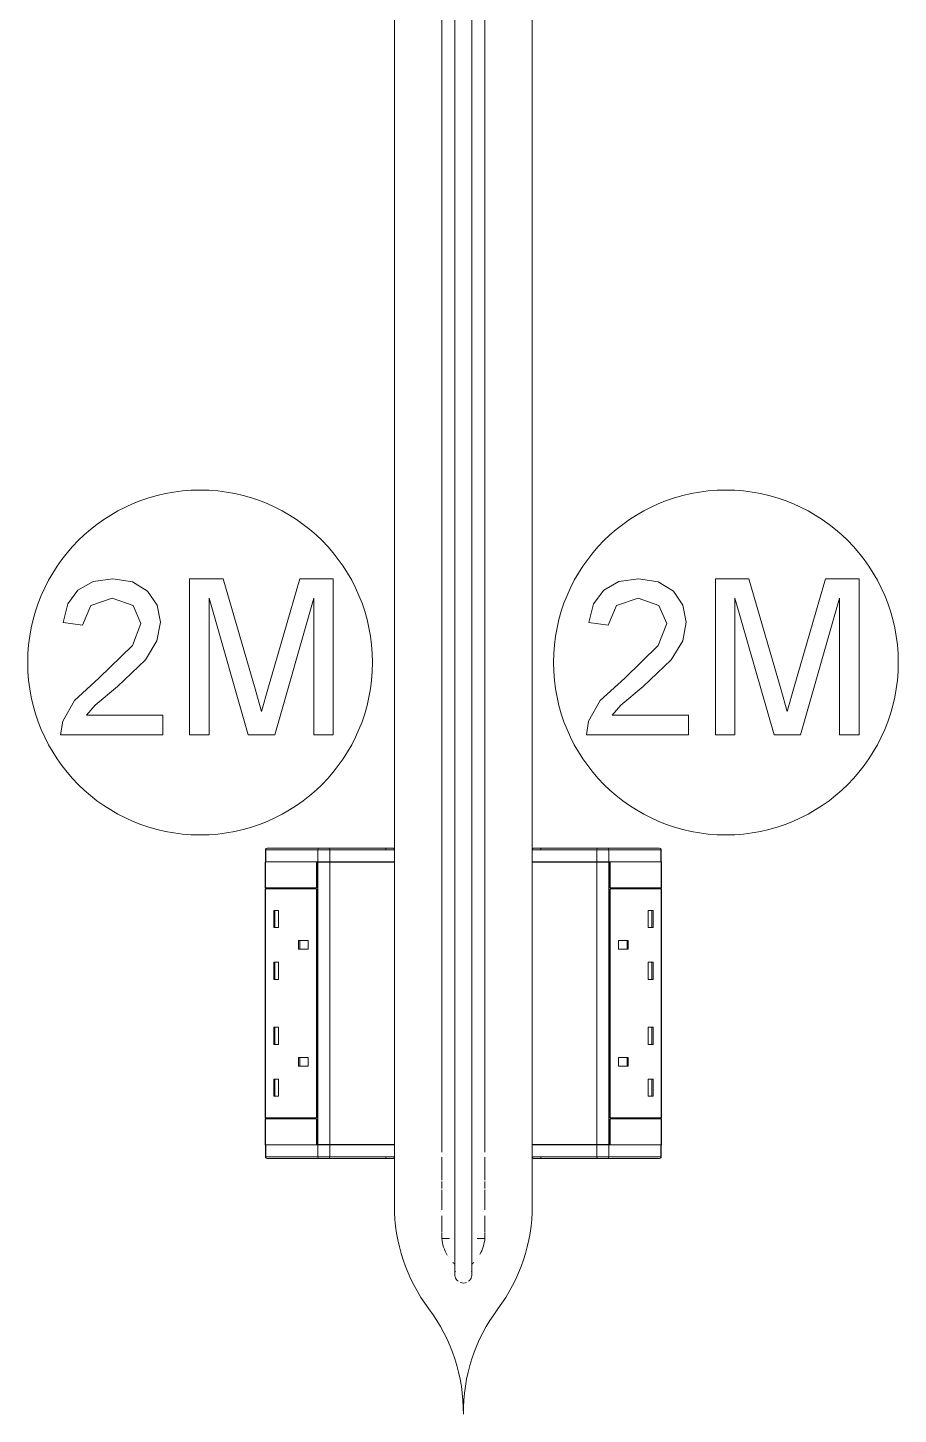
# Model space of a CAD drawing. Header units: millimetres. Extents: x 90978 to 295199, y -4084 to 97293.
# Drawn here: x 198944 to 199449, y 32287 to 33091 of the extents above; entities that cross this region are included whole.
import ezdxf

# ---------------------------------------------------------------- set-up
doc = ezdxf.new("R2010")
doc.units = ezdxf.units.MM
doc.header["$MEASUREMENT"] = 0
doc.layers.add('I-FURN', color=8, linetype='CONTINUOUS', lineweight=9)

msp = doc.modelspace()

# ---------------------------------------------------------------- linework, layer by layer
at = {"layer": 'I-FURN'}
for p, q in [((199156.96, 32614.03), (199156.96, 33517.73)), ((199156.96, 33517.73), (199156.96, 32614.03)), ((199236.96, 33517.73), (199236.96, 32614.03)), ((199236.96, 32614.03), (199236.96, 33517.73)), ((199184.44, 32438.64), (199184.44, 33476.82)), ((199191.96, 33476.82), (199191.96, 32438.64)), ((199201.96, 32438.64), (199201.96, 33476.82)), ((199209.49, 33476.82), (199209.49, 32438.64)), ((198993.56, 32771.18), (198982.2, 32769.56)), ((199005.01, 32769.37), (198993.56, 32771.18)), ((199057.64, 32771.18), (199038.19, 32771.18)), ((199038.19, 32771.18), (199038.19, 32680.77)), ((199076.14, 32707.46), (199057.64, 32771.18)), ((199102.09, 32771.18), (199083.91, 32708.56)), ((199121.54, 32771.18), (199102.09, 32771.18)), ((199121.54, 32680.77), (199121.54, 32771.18)), ((199298.56, 32771.18), (199287.2, 32769.56)), ((199310.01, 32769.37), (199298.56, 32771.18)), ((199362.64, 32771.18), (199343.19, 32771.18)), ((199343.19, 32771.18), (199343.19, 32680.77)), ((199381.14, 32707.46), (199362.64, 32771.18)), ((199407.09, 32771.18), (199388.91, 32708.56)), ((199426.54, 32771.18), (199407.09, 32771.18)), ((199426.54, 32680.77), (199426.54, 32771.18)), ((198973.4, 32764.67), (198967.47, 32756.69)), ((198982.2, 32769.56), (198973.4, 32764.67)), ((199013.79, 32763.94), (199005.01, 32769.37)), ((199019.38, 32755.83), (199013.79, 32763.94)), ((199278.4, 32764.67), (199272.47, 32756.69)), ((199287.2, 32769.56), (199278.4, 32764.67)), ((199318.79, 32763.94), (199310.01, 32769.37)), ((199324.38, 32755.83), (199318.79, 32763.94)), ((198967.47, 32756.69), (198964.73, 32745.76)), ((198976.04, 32744.34), (198980.79, 32755.75)), ((198980.79, 32755.75), (198993.32, 32759.88)), ((198993.32, 32759.88), (199005.34, 32755.66)), ((199005.34, 32755.66), (199009.94, 32745.29)), ((199021.24, 32745.98), (199019.38, 32755.83)), ((199049.49, 32680.77), (199049.49, 32759.88)), ((199049.49, 32759.88), (199072.21, 32680.77)), ((199087.53, 32680.77), (199110.24, 32759.88)), ((199110.24, 32759.88), (199110.24, 32680.77)), ((199272.47, 32756.69), (199269.73, 32745.76)), ((199281.04, 32744.34), (199285.79, 32755.75)), ((199285.79, 32755.75), (199298.32, 32759.88)), ((199298.32, 32759.88), (199310.34, 32755.66)), ((199310.34, 32755.66), (199314.94, 32745.29)), ((199326.24, 32745.98), (199324.38, 32755.83)), ((199354.49, 32680.77), (199354.49, 32759.88)), ((199354.49, 32759.88), (199377.21, 32680.77)), ((199392.53, 32680.77), (199415.24, 32759.88)), ((199415.24, 32759.88), (199415.24, 32680.77)), ((198964.73, 32745.76), (198976.04, 32744.34)), ((199009.94, 32745.29), (199005.06, 32732.49)), ((199019.23, 32735.26), (199021.24, 32745.98)), ((199269.73, 32745.76), (199281.04, 32744.34)), ((199314.94, 32745.29), (199310.06, 32732.49)), ((199324.23, 32735.26), (199326.24, 32745.98)), ((199005.06, 32732.49), (198985.55, 32713.66)), ((199012.55, 32724.18), (199019.23, 32735.26)), ((199310.06, 32732.49), (199290.55, 32713.66)), ((199317.55, 32724.18), (199324.23, 32735.26)), ((198996.36, 32708.7), (199012.55, 32724.18)), ((199301.36, 32708.7), (199317.55, 32724.18)), ((198985.43, 32713.56), (198971.4, 32700.56)), ((198983.36, 32697.82), (198996.36, 32708.7)), ((199079.87, 32694.15), (199076.14, 32707.46)), ((199083.91, 32708.56), (199079.87, 32694.15)), ((199290.55, 32713.66), (199276.4, 32700.56)), ((199288.36, 32697.82), (199301.36, 32708.7)), ((199384.87, 32694.15), (199381.14, 32707.46)), ((199388.91, 32708.56), (199384.87, 32694.15)), ((198971.4, 32700.56), (198964.54, 32688.56)), ((199276.4, 32700.56), (199269.54, 32688.56)), ((198978.26, 32692.07), (198983.36, 32697.82)), ((199022.65, 32692.07), (198978.26, 32692.07)), ((199022.65, 32680.77), (199022.65, 32692.07)), ((199283.26, 32692.07), (199288.36, 32697.82)), ((199327.65, 32692.07), (199283.26, 32692.07)), ((199327.65, 32680.77), (199327.65, 32692.07)), ((198964.54, 32688.56), (198963.32, 32680.77)), ((199269.54, 32688.56), (199268.32, 32680.77)), ((198963.32, 32680.77), (199022.65, 32680.77)), ((199038.19, 32680.77), (199049.49, 32680.77)), ((199072.21, 32680.77), (199087.53, 32680.77)), ((199110.24, 32680.77), (199121.54, 32680.77)), ((199268.32, 32680.77), (199327.65, 32680.77)), ((199343.19, 32680.77), (199354.49, 32680.77)), ((199377.21, 32680.77), (199392.53, 32680.77)), ((199415.24, 32680.77), (199426.54, 32680.77)), ((199082.13, 32614.03), (199082.13, 32607.03)), ((199082.13, 32614.03), (199082.31, 32614.03)), ((199082.13, 32614.03), (199082.13, 32607.03)), ((199082.13, 32607.03), (199082.13, 32614.03)), ((199082.31, 32614.03), (199112.59, 32614.03)), ((199082.31, 32614.03), (199082.31, 32607.03)), ((199082.46, 32614.78), (199082.49, 32614.8)), ((199113.41, 32615.03), (199083.13, 32615.03)), ((199113.41, 32615.03), (199083.13, 32615.03)), ((199112.59, 32614.03), (199119.51, 32614.03)), ((199112.59, 32614.03), (199112.59, 32607.03)), ((199113.41, 32615.03), (199151.97, 32615.03)), ((199118.94, 32615.03), (199113.41, 32615.03)), ((199155.97, 32615.03), (199118.94, 32615.03)), ((199119.51, 32614.03), (199156.96, 32614.03)), ((199119.51, 32614.03), (199119.51, 32607.03)), ((199151.97, 32615.03), (199151.97, 32614.03)), ((199151.97, 32615.03), (199155.97, 32615.03)), ((199156.96, 32614.03), (199156.96, 32607.03)), ((199156.97, 32607.03), (199156.97, 32614.03)), ((199236.96, 32614.03), (199236.96, 32607.03)), ((199236.96, 32614.03), (199274.42, 32614.03)), ((199236.96, 32614.03), (199236.96, 32607.03)), ((199237.96, 32615.03), (199237.96, 32615.03)), ((199274.99, 32615.03), (199237.96, 32615.03)), ((199237.96, 32615.03), (199241.96, 32615.03)), ((199241.96, 32614.03), (199241.96, 32615.03)), ((199241.96, 32615.03), (199280.52, 32615.03)), ((199274.42, 32614.03), (199281.34, 32614.03)), ((199274.42, 32614.03), (199274.42, 32607.03)), ((199280.52, 32615.03), (199274.99, 32615.03)), ((199310.8, 32615.03), (199280.52, 32615.03)), ((199310.8, 32615.03), (199280.52, 32615.03)), ((199281.34, 32614.03), (199311.62, 32614.03)), ((199281.34, 32614.03), (199281.34, 32607.03)), ((199311.43, 32614.81), (199311.46, 32614.78)), ((199311.62, 32614.03), (199311.8, 32614.03)), ((199311.62, 32614.03), (199311.62, 32607.03)), ((199311.8, 32607.03), (199311.8, 32614.03)), ((199311.8, 32607.03), (199311.8, 32614.03)), ((199311.8, 32607.03), (199311.8, 32614.03)), ((199081.93, 32591.97), (199081.93, 32606.97)), ((199081.93, 32606.97), (199111.75, 32606.97)), ((199082.13, 32607.03), (199082.31, 32607.03)), ((199082.13, 32606.93), (199082.13, 32443.03)), ((199082.31, 32607.03), (199112.59, 32607.03)), ((199111.75, 32606.97), (199111.75, 32591.97)), ((199111.95, 32591.97), (199111.95, 32606.93)), ((199111.95, 32606.93), (199112.59, 32606.93)), ((199112.59, 32607.03), (199119.51, 32607.03)), ((199119.51, 32606.93), (199112.59, 32606.93)), ((199112.59, 32606.93), (199112.59, 32443.03)), ((199119.51, 32607.03), (199156.96, 32607.03)), ((199156.96, 32606.93), (199119.51, 32606.93)), ((199119.51, 32606.93), (199119.51, 32443.03)), ((199156.96, 32606.93), (199156.96, 32443.03)), ((199156.97, 32443.03), (199156.97, 32606.93)), ((199236.96, 32607.03), (199274.42, 32607.03)), ((199236.96, 32606.91), (199236.96, 32443.01)), ((199236.96, 32443.01), (199236.96, 32606.91)), ((199274.42, 32606.91), (199236.96, 32606.91)), ((199274.42, 32607.03), (199281.34, 32607.03)), ((199274.42, 32443.01), (199274.42, 32606.91)), ((199281.34, 32606.91), (199274.42, 32606.91)), ((199282.18, 32606.97), (199279.72, 32606.97)), ((199281.34, 32607.03), (199311.62, 32607.03)), ((199281.34, 32443.01), (199281.34, 32606.91)), ((199281.34, 32606.91), (199281.98, 32606.91)), ((199281.98, 32606.91), (199281.98, 32591.97)), ((199282.18, 32591.97), (199282.18, 32606.97)), ((199282.18, 32606.97), (199312, 32606.97)), ((199311.62, 32607.03), (199311.8, 32607.03)), ((199311.8, 32443.01), (199311.8, 32606.91)), ((199312, 32606.97), (199312, 32591.97)), ((199111.75, 32591.97), (199081.93, 32591.97)), ((199081.93, 32591.47), (199111.75, 32591.47)), ((199081.93, 32458.47), (199081.93, 32591.47)), ((199082.31, 32591.47), (199082.31, 32591.97)), ((199111.75, 32591.47), (199111.75, 32458.47)), ((199111.95, 32458.47), (199111.95, 32591.47)), ((199281.98, 32591.47), (199281.98, 32458.47)), ((199312, 32591.97), (199282.18, 32591.97)), ((199282.18, 32458.47), (199282.18, 32591.47)), ((199312, 32591.47), (199282.18, 32591.47)), ((199311.62, 32591.97), (199311.62, 32591.47)), ((199312, 32591.47), (199312, 32458.47)), ((199086.95, 32578.86), (199086.95, 32568.86)), ((199086.95, 32578.86), (199089.82, 32578.86)), ((199087.69, 32578.86), (199087.69, 32568.86)), ((199089.82, 32578.86), (199089.82, 32568.86)), ((199306.98, 32578.86), (199304.11, 32578.86)), ((199304.11, 32568.86), (199304.11, 32578.86)), ((199306.24, 32568.86), (199306.24, 32578.86)), ((199306.98, 32568.86), (199306.98, 32578.86)), ((199086.95, 32568.86), (199089.82, 32568.86)), ((199306.98, 32568.86), (199304.11, 32568.86)), ((199101.29, 32561.36), (199101.29, 32556.36)), ((199107.03, 32561.36), (199101.29, 32561.36)), ((199101.29, 32556.36), (199107.03, 32556.36)), ((199102.03, 32561.36), (199102.03, 32556.36)), ((199107.03, 32556.36), (199107.03, 32561.36)), ((199292.64, 32561.36), (199286.9, 32561.36)), ((199286.9, 32556.36), (199286.9, 32561.36)), ((199292.64, 32556.36), (199286.9, 32556.36)), ((199291.9, 32556.36), (199291.9, 32561.36)), ((199292.64, 32556.36), (199292.64, 32561.36)), ((199086.95, 32548.86), (199086.95, 32538.86)), ((199086.95, 32548.86), (199089.82, 32548.86)), ((199087.69, 32548.86), (199087.69, 32538.86)), ((199089.82, 32548.86), (199089.82, 32538.86)), ((199306.98, 32548.86), (199304.11, 32548.86)), ((199304.11, 32538.86), (199304.11, 32548.86)), ((199306.24, 32538.86), (199306.24, 32548.86)), ((199306.98, 32538.86), (199306.98, 32548.86)), ((199086.95, 32538.86), (199089.82, 32538.86)), ((199306.98, 32538.86), (199304.11, 32538.86)), ((199086.95, 32511.08), (199086.95, 32501.08)), ((199086.95, 32511.08), (199089.82, 32511.08)), ((199087.69, 32511.08), (199087.69, 32501.08)), ((199089.82, 32511.08), (199089.82, 32501.08)), ((199306.98, 32511.08), (199304.11, 32511.08)), ((199304.11, 32501.08), (199304.11, 32511.08)), ((199306.24, 32501.08), (199306.24, 32511.08)), ((199306.98, 32501.08), (199306.98, 32511.08)), ((199086.95, 32501.08), (199089.82, 32501.08)), ((199306.98, 32501.08), (199304.11, 32501.08)), ((199101.29, 32493.58), (199101.29, 32488.58)), ((199101.29, 32493.58), (199107.03, 32493.58)), ((199102.03, 32493.58), (199102.03, 32488.58)), ((199107.03, 32493.58), (199107.03, 32488.58)), ((199286.9, 32493.58), (199286.9, 32488.58)), ((199292.64, 32493.58), (199286.9, 32493.58)), ((199291.9, 32488.58), (199291.9, 32493.58)), ((199292.64, 32488.58), (199292.64, 32493.58)), ((199101.29, 32488.58), (199107.03, 32488.58)), ((199286.9, 32488.58), (199292.64, 32488.58)), ((199086.95, 32481.08), (199086.95, 32471.08)), ((199086.95, 32481.08), (199089.82, 32481.08)), ((199087.69, 32481.08), (199087.69, 32471.08)), ((199089.82, 32481.08), (199089.82, 32471.08)), ((199306.98, 32481.08), (199304.11, 32481.08)), ((199304.11, 32471.08), (199304.11, 32481.08)), ((199306.24, 32471.08), (199306.24, 32481.08)), ((199306.98, 32471.08), (199306.98, 32481.08)), ((199086.95, 32471.08), (199089.82, 32471.08)), ((199306.98, 32471.08), (199304.11, 32471.08)), ((199081.93, 32458.47), (199111.75, 32458.47)), ((199081.93, 32457.97), (199111.75, 32457.97)), ((199081.93, 32442.97), (199081.93, 32457.97)), ((199082.31, 32457.97), (199082.31, 32458.47)), ((199111.75, 32457.97), (199111.75, 32442.97)), ((199111.95, 32443.03), (199111.95, 32457.97)), ((199281.98, 32457.97), (199281.98, 32443.01)), ((199312, 32458.47), (199282.18, 32458.47)), ((199282.18, 32442.97), (199282.18, 32457.97)), ((199282.18, 32457.97), (199312, 32457.97)), ((199311.62, 32458.47), (199311.62, 32457.97)), ((199312, 32457.97), (199312, 32442.97)), ((199111.75, 32442.97), (199081.93, 32442.97)), ((199082.13, 32442.91), (199082.13, 32435.91)), ((199082.31, 32442.91), (199082.13, 32442.91)), ((199082.13, 32442.91), (199082.13, 32435.91)), ((199082.13, 32442.91), (199082.13, 32435.91)), ((199082.31, 32435.91), (199082.31, 32442.91)), ((199112.59, 32442.91), (199082.31, 32442.91)), ((199111.75, 32442.97), (199114.21, 32442.97)), ((199112.59, 32443.03), (199111.95, 32443.03)), ((199112.59, 32443.03), (199119.51, 32443.03)), ((199112.59, 32435.91), (199112.59, 32442.91)), ((199119.51, 32442.91), (199112.59, 32442.91)), ((199119.51, 32443.03), (199156.96, 32443.03)), ((199119.51, 32435.91), (199119.51, 32442.91)), ((199156.96, 32442.91), (199119.51, 32442.91)), ((199156.96, 32435.91), (199156.96, 32442.91)), ((199156.97, 32435.91), (199156.97, 32442.91)), ((199236.96, 32443.01), (199274.42, 32443.01)), ((199236.96, 32442.91), (199236.96, 32435.91)), ((199236.96, 32435.91), (199236.96, 32442.91)), ((199274.42, 32442.91), (199236.96, 32442.91)), ((199274.42, 32443.01), (199281.34, 32443.01)), ((199274.42, 32435.91), (199274.42, 32442.91)), ((199281.34, 32442.91), (199274.42, 32442.91)), ((199281.98, 32443.01), (199281.34, 32443.01)), ((199281.34, 32435.91), (199281.34, 32442.91)), ((199311.62, 32442.91), (199281.34, 32442.91)), ((199312, 32442.97), (199282.18, 32442.97)), ((199311.62, 32435.91), (199311.62, 32442.91)), ((199311.8, 32442.91), (199311.62, 32442.91)), ((199311.8, 32435.91), (199311.8, 32442.91)), ((199311.8, 32435.91), (199311.8, 32442.91)), ((199311.8, 32442.91), (199311.8, 32435.91)), ((199082.31, 32435.91), (199082.13, 32435.91)), ((199112.59, 32435.91), (199082.31, 32435.91)), ((199082.5, 32435.13), (199082.47, 32435.16)), ((199083.13, 32434.91), (199113.41, 32434.91)), ((199083.13, 32434.91), (199113.41, 32434.91)), ((199119.51, 32435.91), (199112.59, 32435.91)), ((199151.97, 32434.91), (199113.41, 32434.91)), ((199113.41, 32434.91), (199118.94, 32434.91)), ((199118.94, 32434.91), (199155.97, 32434.91)), ((199156.96, 32435.91), (199119.51, 32435.91)), ((199151.97, 32435.91), (199151.97, 32434.91)), ((199155.97, 32434.91), (199151.97, 32434.91)), ((199155.97, 32434.91), (199155.97, 32434.91)), ((199156.96, 32407.73), (199156.96, 32435.91)), ((199156.96, 32435.91), (199156.96, 32407.73)), ((199184.46, 32422.45), (199184.46, 32435.69)), ((199191.96, 32438.64), (199191.96, 32435.81)), ((199191.96, 32435.81), (199191.96, 32432.98)), ((199201.96, 32437.88), (199201.96, 32438.64)), ((199201.96, 32435.04), (199201.96, 32437.88)), ((199201.96, 32432.21), (199201.96, 32435.04)), ((199209.46, 32435.69), (199209.46, 32422.45)), ((199236.96, 32435.91), (199236.96, 32407.73)), ((199236.96, 32407.73), (199236.96, 32435.91)), ((199274.42, 32435.91), (199236.96, 32435.91)), ((199241.96, 32434.91), (199237.96, 32434.91)), ((199237.96, 32434.91), (199274.99, 32434.91)), ((199241.96, 32434.91), (199241.96, 32435.91)), ((199280.52, 32434.91), (199241.96, 32434.91)), ((199281.34, 32435.91), (199274.42, 32435.91)), ((199274.99, 32434.91), (199280.52, 32434.91)), ((199280.52, 32434.91), (199310.8, 32434.91)), ((199280.52, 32434.91), (199310.8, 32434.91)), ((199311.62, 32435.91), (199281.34, 32435.91)), ((199311.47, 32435.16), (199311.44, 32435.14)), ((199311.8, 32435.91), (199311.62, 32435.91)), ((199191.96, 32432.98), (199191.96, 32430.15)), ((199191.96, 32430.15), (199191.96, 32427.35)), ((199191.96, 32427.35), (199191.96, 32424.56)), ((199201.96, 32429.4), (199201.96, 32432.21)), ((199201.96, 32426.59), (199201.96, 32429.4)), ((199201.96, 32423.81), (199201.96, 32426.59)), ((199184.44, 32417.49), (199184.44, 32421.57)), ((199191.96, 32424.56), (199191.96, 32421.79)), ((199191.96, 32421.79), (199191.96, 32419.05)), ((199191.96, 32419.05), (199191.96, 32416.34)), ((199201.96, 32421.05), (199201.96, 32423.81)), ((199201.96, 32418.31), (199201.96, 32421.05)), ((199201.96, 32415.61), (199201.96, 32418.31)), ((199209.49, 32421.57), (199209.49, 32417.49)), ((199184.46, 32405.22), (199184.46, 32416.73)), ((199191.96, 32416.34), (199191.96, 32413.66)), ((199191.96, 32413.66), (199191.96, 32411.03)), ((199191.96, 32411.03), (199191.96, 32408.44)), ((199201.96, 32412.95), (199201.96, 32415.61)), ((199201.96, 32410.33), (199201.96, 32412.95)), ((199201.96, 32407.75), (199201.96, 32410.33)), ((199209.46, 32416.73), (199209.46, 32405.22)), ((199184.46, 32393.65), (199184.46, 32401.67)), ((199191.96, 32408.44), (199191.96, 32405.9)), ((199191.96, 32405.9), (199191.96, 32403.41)), ((199191.96, 32403.41), (199191.96, 32400.98)), ((199201.96, 32405.22), (199201.96, 32407.75)), ((199201.96, 32402.75), (199201.96, 32405.22)), ((199201.96, 32400.33), (199201.96, 32402.75)), ((199209.46, 32401.67), (199209.46, 32393.65)), ((199184.44, 32392.45), (199184.44, 32393.34)), ((199191.96, 32400.98), (199191.96, 32398.6)), ((199191.96, 32398.6), (199191.96, 32396.3)), ((199191.96, 32396.3), (199191.96, 32394.06)), ((199191.96, 32394.06), (199191.96, 32391.89)), ((199201.96, 32397.98), (199201.96, 32400.33)), ((199201.96, 32395.68), (199201.96, 32397.98)), ((199201.96, 32393.46), (199201.96, 32395.68)), ((199201.96, 32391.31), (199201.96, 32393.46)), ((199209.49, 32393.34), (199209.49, 32392.45)), ((199184.46, 32388.64), (199184.46, 32392.06)), ((199184.46, 32388.64), (199189.01, 32388.64)), ((199191.96, 32391.89), (199191.96, 32389.79)), ((199191.96, 32389.79), (199191.96, 32387.78)), ((199191.96, 32387.78), (199191.96, 32385.84)), ((199191.96, 32385.84), (199191.96, 32383.99)), ((199201.96, 32389.24), (199201.96, 32391.31)), ((199201.96, 32387.25), (199201.96, 32389.24)), ((199201.96, 32385.33), (199201.96, 32387.25)), ((199201.96, 32383.51), (199201.96, 32385.33)), ((199204.92, 32388.64), (199209.46, 32388.64)), ((199209.46, 32392.06), (199209.46, 32388.64)), ((199191.96, 32383.99), (199191.96, 32382.23)), ((199191.96, 32382.23), (199191.96, 32380.55)), ((199191.96, 32380.55), (199191.96, 32378.97)), ((199191.96, 32378.97), (199191.96, 32377.49)), ((199191.96, 32377.49), (199191.96, 32376.1)), ((199201.96, 32381.77), (199201.96, 32383.51)), ((199201.96, 32380.12), (199201.96, 32381.77)), ((199201.96, 32378.56), (199201.96, 32380.12)), ((199201.96, 32377.11), (199201.96, 32378.56)), ((199201.96, 32375.75), (199201.96, 32377.11)), ((199191.96, 32376.1), (199191.96, 32374.82)), ((199191.96, 32374.82), (199191.96, 32373.63)), ((199191.96, 32373.63), (199191.96, 32372.55)), ((199191.96, 32372.55), (199191.96, 32371.58)), ((199191.96, 32371.58), (199191.96, 32370.71)), ((199191.96, 32370.71), (199191.96, 32369.95)), ((199191.96, 32369.95), (199191.96, 32369.3)), ((199191.96, 32369.3), (199191.96, 32368.76)), ((199201.96, 32374.49), (199201.96, 32375.75)), ((199201.96, 32373.33), (199201.96, 32374.49)), ((199201.96, 32372.28), (199201.96, 32373.33)), ((199201.96, 32371.33), (199201.96, 32372.28)), ((199201.96, 32370.49), (199201.96, 32371.33)), ((199201.96, 32369.77), (199201.96, 32370.49)), ((199201.96, 32369.15), (199201.96, 32369.77)), ((199201.96, 32368.64), (199201.96, 32369.15)), ((199191.96, 32368.76), (199191.96, 32368.34)), ((199191.96, 32368.34), (199191.96, 32368.03)), ((199191.96, 32368.03), (199191.96, 32367.82)), ((199191.96, 32367.82), (199191.96, 32367.74)), ((199191.96, 32367.74), (199191.96, 32367.73)), ((199201.96, 32368.24), (199201.96, 32368.64)), ((199201.96, 32367.96), (199201.96, 32368.24)), ((199201.96, 32367.79), (199201.96, 32367.96)), ((199201.96, 32367.73), (199201.96, 32367.79))]:
    msp.add_line(p, q, dxfattribs=at)
at = {"layer": 'I-FURN', "flags": 128}
for points in [[(199082.13, 32614.03), (199082.13, 32614.07), (199082.13, 32614.11), (199082.14, 32614.15), (199082.14, 32614.19), (199082.15, 32614.23), (199082.16, 32614.27), (199082.17, 32614.31), (199082.18, 32614.35), (199082.19, 32614.38), (199082.21, 32614.42), (199082.22, 32614.46), (199082.24, 32614.49), (199082.26, 32614.53)], [(199118.94, 32615.03), (199118.81, 32615.03), (199118.67, 32615.03), (199118.53, 32615.03), (199118.39, 32615.03), (199118.24, 32615.03), (199118.09, 32615.03), (199117.94, 32615.03), (199117.79, 32615.03), (199117.63, 32615.03), (199117.48, 32615.03), (199117.32, 32615.03), (199117.16, 32615.03), (199117, 32615.03), (199116.84, 32615.03), (199116.68, 32615.03), (199116.52, 32615.03), (199116.36, 32615.03), (199116.21, 32615.03), (199116.05, 32615.03), (199115.89, 32615.03), (199115.73, 32615.03), (199115.58, 32615.03), (199115.43, 32615.03), (199115.27, 32615.03), (199115.13, 32615.03), (199114.98, 32615.03), (199114.84, 32615.03), (199114.7, 32615.03), (199114.56, 32615.03), (199114.43, 32615.03), (199114.3, 32615.03), (199114.17, 32615.03), (199114.05, 32615.03), (199113.93, 32615.03), (199113.81, 32615.03), (199113.71, 32615.03), (199113.6, 32615.03), (199113.5, 32615.03), (199113.41, 32615.03)], [(199155.97, 32615.03), (199155.69, 32615.03), (199155.27, 32615.03), (199154.73, 32615.03), (199154.04, 32615.03), (199153.23, 32615.03), (199152.28, 32615.03), (199151.2, 32615.03), (199149.99, 32615.03), (199148.65, 32615.03), (199147.19, 32615.03), (199145.61, 32615.03), (199143.91, 32615.03), (199142.09, 32615.03), (199140.16, 32615.03), (199138.11, 32615.03), (199135.96, 32615.03), (199133.7, 32615.03), (199131.35, 32615.03), (199128.89, 32615.03), (199126.35, 32615.03), (199123.71, 32615.03), (199120.99, 32615.03), (199118.94, 32615.03)], [(199151.97, 32615.03), (199152.13, 32615.03), (199152.29, 32615.03), (199152.45, 32615.03), (199152.61, 32615.03), (199152.77, 32615.03), (199152.93, 32615.03), (199153.08, 32615.03), (199153.23, 32615.03), (199153.38, 32615.03), (199153.53, 32615.03), (199153.68, 32615.03), (199153.82, 32615.03), (199153.96, 32615.03), (199154.1, 32615.03), (199154.23, 32615.03), (199154.36, 32615.03), (199154.49, 32615.03), (199154.61, 32615.03), (199154.73, 32615.03), (199154.84, 32615.03), (199154.95, 32615.03), (199155.06, 32615.03), (199155.16, 32615.03), (199155.25, 32615.03), (199155.34, 32615.03), (199155.42, 32615.03), (199155.5, 32615.03), (199155.57, 32615.03), (199155.64, 32615.03), (199155.7, 32615.03), (199155.76, 32615.03), (199155.81, 32615.03), (199155.85, 32615.03), (199155.89, 32615.03), (199155.92, 32615.03), (199155.94, 32615.03), (199155.96, 32615.03), (199155.97, 32615.03), (199155.97, 32615.03)], [(199155.97, 32615.03), (199156.01, 32615.03), (199156.05, 32615.03), (199156.09, 32615.02), (199156.13, 32615.02), (199156.17, 32615.01), (199156.21, 32615), (199156.25, 32614.99), (199156.29, 32614.98), (199156.33, 32614.97), (199156.36, 32614.95), (199156.4, 32614.94), (199156.44, 32614.92), (199156.47, 32614.9), (199156.51, 32614.88), (199156.54, 32614.86), (199156.57, 32614.83), (199156.6, 32614.81), (199156.63, 32614.78), (199156.66, 32614.76), (199156.69, 32614.73), (199156.72, 32614.7), (199156.75, 32614.67), (199156.77, 32614.64), (199156.79, 32614.6), (199156.82, 32614.57), (199156.84, 32614.54), (199156.86, 32614.5), (199156.87, 32614.47), (199156.89, 32614.43), (199156.91, 32614.39), (199156.92, 32614.36), (199156.93, 32614.32), (199156.94, 32614.28), (199156.95, 32614.24), (199156.96, 32614.2), (199156.97, 32614.16), (199156.97, 32614.12), (199156.97, 32614.08), (199156.97, 32614.04), (199156.97, 32614.03)], [(199155.97, 32615.03), (199155.97, 32615.03), (199155.97, 32615.03)], [(199236.96, 32614.03), (199236.96, 32614.07), (199236.96, 32614.11), (199236.96, 32614.15), (199236.97, 32614.19), (199236.98, 32614.23), (199236.98, 32614.27), (199236.99, 32614.31), (199237.01, 32614.35), (199237.02, 32614.38), (199237.03, 32614.42), (199237.05, 32614.46), (199237.07, 32614.49), (199237.09, 32614.53), (199237.11, 32614.56), (199237.13, 32614.6), (199237.15, 32614.63), (199237.18, 32614.66), (199237.2, 32614.69), (199237.23, 32614.72), (199237.26, 32614.75), (199237.29, 32614.78), (199237.32, 32614.8), (199237.35, 32614.83), (199237.38, 32614.85), (199237.42, 32614.87), (199237.45, 32614.89), (199237.48, 32614.91), (199237.52, 32614.93), (199237.56, 32614.95), (199237.59, 32614.96), (199237.63, 32614.98), (199237.67, 32614.99), (199237.71, 32615), (199237.75, 32615.01), (199237.79, 32615.02), (199237.83, 32615.02), (199237.86, 32615.03), (199237.9, 32615.03), (199237.94, 32615.03), (199237.96, 32615.03)], [(199274.99, 32615.03), (199272.21, 32615.03), (199269.51, 32615.03), (199266.89, 32615.03), (199264.37, 32615.03), (199261.94, 32615.03), (199259.61, 32615.03), (199257.38, 32615.03), (199255.26, 32615.03), (199253.24, 32615.03), (199251.34, 32615.03), (199249.55, 32615.03), (199247.88, 32615.03), (199246.33, 32615.03), (199244.91, 32615.03), (199243.61, 32615.03), (199242.43, 32615.03), (199241.39, 32615.03), (199240.47, 32615.03), (199239.69, 32615.03), (199239.04, 32615.03), (199238.53, 32615.03), (199238.15, 32615.03), (199237.96, 32615.03)], [(199237.96, 32615.03), (199237.96, 32615.03), (199237.97, 32615.03), (199237.98, 32615.03), (199238.01, 32615.03), (199238.04, 32615.03), (199238.07, 32615.03), (199238.11, 32615.03), (199238.16, 32615.03), (199238.21, 32615.03), (199238.27, 32615.03), (199238.34, 32615.03), (199238.41, 32615.03), (199238.48, 32615.03), (199238.57, 32615.03), (199238.65, 32615.03), (199238.75, 32615.03), (199238.85, 32615.03), (199238.95, 32615.03), (199239.06, 32615.03), (199239.17, 32615.03), (199239.29, 32615.03), (199239.41, 32615.03), (199239.53, 32615.03), (199239.66, 32615.03), (199239.79, 32615.03), (199239.93, 32615.03), (199240.07, 32615.03), (199240.21, 32615.03), (199240.36, 32615.03), (199240.51, 32615.03), (199240.66, 32615.03), (199240.81, 32615.03), (199240.96, 32615.03), (199241.12, 32615.03), (199241.28, 32615.03), (199241.43, 32615.03), (199241.59, 32615.03), (199241.75, 32615.03), (199241.91, 32615.03), (199241.96, 32615.03)], [(199280.52, 32615.03), (199280.43, 32615.03), (199280.33, 32615.03), (199280.22, 32615.03), (199280.12, 32615.03), (199280, 32615.03), (199279.88, 32615.03), (199279.76, 32615.03), (199279.63, 32615.03), (199279.5, 32615.03), (199279.37, 32615.03), (199279.23, 32615.03), (199279.09, 32615.03), (199278.95, 32615.03), (199278.8, 32615.03), (199278.65, 32615.03), (199278.5, 32615.03), (199278.35, 32615.03), (199278.2, 32615.03), (199278.04, 32615.03), (199277.88, 32615.03), (199277.72, 32615.03), (199277.57, 32615.03), (199277.41, 32615.03), (199277.25, 32615.03), (199277.09, 32615.03), (199276.93, 32615.03), (199276.77, 32615.03), (199276.61, 32615.03), (199276.45, 32615.03), (199276.29, 32615.03), (199276.14, 32615.03), (199275.99, 32615.03), (199275.84, 32615.03), (199275.69, 32615.03), (199275.54, 32615.03), (199275.4, 32615.03), (199275.26, 32615.03), (199275.12, 32615.03), (199274.99, 32615.03)], [(199311.66, 32614.54), (199311.68, 32614.5), (199311.7, 32614.47), (199311.72, 32614.43), (199311.73, 32614.39), (199311.75, 32614.36), (199311.76, 32614.32), (199311.77, 32614.28), (199311.78, 32614.24), (199311.79, 32614.2), (199311.79, 32614.16), (199311.8, 32614.12), (199311.8, 32614.08), (199311.8, 32614.04), (199311.8, 32614.03)], [(199082.27, 32435.4), (199082.25, 32435.44), (199082.23, 32435.47), (199082.21, 32435.51), (199082.2, 32435.55), (199082.18, 32435.58), (199082.17, 32435.62), (199082.16, 32435.66), (199082.15, 32435.7), (199082.14, 32435.74), (199082.14, 32435.78), (199082.13, 32435.82), (199082.13, 32435.86), (199082.13, 32435.9), (199082.13, 32435.91)], [(199113.41, 32434.91), (199113.5, 32434.91), (199113.6, 32434.91), (199113.71, 32434.91), (199113.81, 32434.91), (199113.93, 32434.91), (199114.05, 32434.91), (199114.17, 32434.91), (199114.3, 32434.91), (199114.43, 32434.91), (199114.56, 32434.91), (199114.7, 32434.91), (199114.84, 32434.91), (199114.98, 32434.91), (199115.13, 32434.91), (199115.28, 32434.91), (199115.43, 32434.91), (199115.58, 32434.91), (199115.73, 32434.91), (199115.89, 32434.91), (199116.05, 32434.91), (199116.21, 32434.91), (199116.36, 32434.91), (199116.52, 32434.91), (199116.68, 32434.91), (199116.84, 32434.91), (199117, 32434.91), (199117.16, 32434.91), (199117.32, 32434.91), (199117.48, 32434.91), (199117.63, 32434.91), (199117.79, 32434.91), (199117.94, 32434.91), (199118.09, 32434.91), (199118.24, 32434.91), (199118.39, 32434.91), (199118.53, 32434.91), (199118.67, 32434.91), (199118.81, 32434.91), (199118.94, 32434.91)], [(199118.94, 32434.91), (199121.72, 32434.91), (199124.42, 32434.91), (199127.04, 32434.91), (199129.56, 32434.91), (199131.99, 32434.91), (199134.32, 32434.91), (199136.55, 32434.91), (199138.67, 32434.91), (199140.69, 32434.91), (199142.59, 32434.91), (199144.38, 32434.91), (199146.05, 32434.91), (199147.6, 32434.91), (199149.02, 32434.91), (199150.32, 32434.91), (199151.5, 32434.91), (199152.54, 32434.91), (199153.46, 32434.91), (199154.24, 32434.91), (199154.89, 32434.91), (199155.4, 32434.91), (199155.78, 32434.91), (199155.97, 32434.91)], [(199155.97, 32434.91), (199155.97, 32434.91), (199155.96, 32434.91), (199155.95, 32434.91), (199155.92, 32434.91), (199155.89, 32434.91), (199155.86, 32434.91), (199155.82, 32434.91), (199155.77, 32434.91), (199155.72, 32434.91), (199155.66, 32434.91), (199155.59, 32434.91), (199155.52, 32434.91), (199155.45, 32434.91), (199155.36, 32434.91), (199155.28, 32434.91), (199155.18, 32434.91), (199155.08, 32434.91), (199154.98, 32434.91), (199154.87, 32434.91), (199154.76, 32434.91), (199154.64, 32434.91), (199154.52, 32434.91), (199154.4, 32434.91), (199154.27, 32434.91), (199154.14, 32434.91), (199154, 32434.91), (199153.86, 32434.91), (199153.72, 32434.91), (199153.57, 32434.91), (199153.42, 32434.91), (199153.27, 32434.91), (199153.12, 32434.91), (199152.97, 32434.91), (199152.81, 32434.91), (199152.65, 32434.91), (199152.5, 32434.91), (199152.34, 32434.91), (199152.18, 32434.91), (199152.02, 32434.91), (199151.97, 32434.91)], [(199156.97, 32435.91), (199156.97, 32435.87), (199156.97, 32435.83), (199156.97, 32435.79), (199156.96, 32435.75), (199156.95, 32435.71), (199156.95, 32435.67), (199156.94, 32435.63), (199156.92, 32435.59), (199156.91, 32435.56), (199156.9, 32435.52), (199156.88, 32435.48), (199156.86, 32435.45), (199156.84, 32435.41), (199156.82, 32435.38), (199156.8, 32435.34), (199156.78, 32435.31), (199156.75, 32435.28), (199156.73, 32435.25), (199156.7, 32435.22), (199156.67, 32435.19), (199156.64, 32435.16), (199156.61, 32435.14), (199156.58, 32435.11), (199156.55, 32435.09), (199156.51, 32435.07), (199156.48, 32435.05), (199156.45, 32435.03), (199156.41, 32435.01), (199156.37, 32434.99), (199156.34, 32434.98), (199156.3, 32434.96), (199156.26, 32434.95), (199156.22, 32434.94), (199156.18, 32434.93), (199156.14, 32434.92), (199156.1, 32434.92), (199156.07, 32434.91), (199156.03, 32434.91), (199155.99, 32434.91), (199155.97, 32434.91)], [(199237.96, 32434.91), (199237.92, 32434.91), (199237.88, 32434.91), (199237.84, 32434.92), (199237.8, 32434.92), (199237.76, 32434.93), (199237.72, 32434.94), (199237.68, 32434.95), (199237.64, 32434.96), (199237.6, 32434.97), (199237.57, 32434.99), (199237.53, 32435), (199237.49, 32435.02), (199237.46, 32435.04), (199237.42, 32435.06), (199237.39, 32435.08), (199237.36, 32435.11), (199237.33, 32435.13), (199237.3, 32435.16), (199237.27, 32435.18), (199237.24, 32435.21), (199237.21, 32435.24), (199237.18, 32435.27), (199237.16, 32435.3), (199237.14, 32435.34), (199237.11, 32435.37), (199237.09, 32435.4), (199237.07, 32435.44), (199237.06, 32435.47), (199237.04, 32435.51), (199237.02, 32435.55), (199237.01, 32435.58), (199237, 32435.62), (199236.99, 32435.66), (199236.98, 32435.7), (199236.97, 32435.74), (199236.96, 32435.78), (199236.96, 32435.82), (199236.96, 32435.86), (199236.96, 32435.9), (199236.96, 32435.91)], [(199241.96, 32434.91), (199241.8, 32434.91), (199241.64, 32434.91), (199241.48, 32434.91), (199241.32, 32434.91), (199241.16, 32434.91), (199241, 32434.91), (199240.85, 32434.91), (199240.7, 32434.91), (199240.55, 32434.91), (199240.4, 32434.91), (199240.25, 32434.91), (199240.11, 32434.91), (199239.97, 32434.91), (199239.83, 32434.91), (199239.7, 32434.91), (199239.57, 32434.91), (199239.44, 32434.91), (199239.32, 32434.91), (199239.2, 32434.91), (199239.09, 32434.91), (199238.98, 32434.91), (199238.87, 32434.91), (199238.77, 32434.91), (199238.68, 32434.91), (199238.59, 32434.91), (199238.51, 32434.91), (199238.43, 32434.91), (199238.36, 32434.91), (199238.29, 32434.91), (199238.23, 32434.91), (199238.17, 32434.91), (199238.12, 32434.91), (199238.08, 32434.91), (199238.04, 32434.91), (199238.01, 32434.91), (199237.99, 32434.91), (199237.97, 32434.91), (199237.96, 32434.91), (199237.96, 32434.91)], [(199237.96, 32434.91), (199237.96, 32434.91), (199237.96, 32434.91)], [(199237.96, 32434.91), (199238.24, 32434.91), (199238.65, 32434.91), (199239.2, 32434.91), (199239.89, 32434.91), (199240.7, 32434.91), (199241.65, 32434.91), (199242.73, 32434.91), (199243.94, 32434.91), (199245.28, 32434.91), (199246.74, 32434.91), (199248.32, 32434.91), (199250.02, 32434.91), (199251.84, 32434.91), (199253.77, 32434.91), (199255.82, 32434.91), (199257.97, 32434.91), (199260.23, 32434.91), (199262.58, 32434.91), (199265.04, 32434.91), (199267.58, 32434.91), (199270.22, 32434.91), (199272.94, 32434.91), (199274.99, 32434.91)], [(199274.99, 32434.91), (199275.12, 32434.91), (199275.26, 32434.91), (199275.4, 32434.91), (199275.54, 32434.91), (199275.69, 32434.91), (199275.84, 32434.91), (199275.99, 32434.91), (199276.14, 32434.91), (199276.3, 32434.91), (199276.45, 32434.91), (199276.61, 32434.91), (199276.77, 32434.91), (199276.93, 32434.91), (199277.09, 32434.91), (199277.25, 32434.91), (199277.41, 32434.91), (199277.57, 32434.91), (199277.72, 32434.91), (199277.88, 32434.91), (199278.04, 32434.91), (199278.2, 32434.91), (199278.35, 32434.91), (199278.5, 32434.91), (199278.66, 32434.91), (199278.8, 32434.91), (199278.95, 32434.91), (199279.09, 32434.91), (199279.23, 32434.91), (199279.37, 32434.91), (199279.5, 32434.91), (199279.63, 32434.91), (199279.76, 32434.91), (199279.88, 32434.91), (199280, 32434.91), (199280.12, 32434.91), (199280.22, 32434.91), (199280.33, 32434.91), (199280.43, 32434.91), (199280.52, 32434.91)], [(199311.8, 32435.91), (199311.8, 32435.87), (199311.8, 32435.83), (199311.79, 32435.79), (199311.79, 32435.75), (199311.78, 32435.71), (199311.77, 32435.67), (199311.76, 32435.63), (199311.75, 32435.59), (199311.74, 32435.56), (199311.72, 32435.52), (199311.71, 32435.48), (199311.69, 32435.45), (199311.67, 32435.41)]]:
    msp.add_lwpolyline(points, dxfattribs=at)
at = {"layer": 'I-FURN'}
for centre, radius, start, end in [((199044.26, 32722.65), 100, 0, 180), ((199349.26, 32722.65), 100, 0, 180), ((199044.26, 32722.65), 100, 180, 0), ((199349.26, 32722.65), 100, 180, 0), ((199256.96, 32407.73), 100, 180, 216.8699), ((199256.96, 32407.73), 100, 180, 216.8699), ((199136.96, 32407.73), 100, 323.1301, 0), ((199136.96, 32407.73), 100, 323.1301, 0), ((199207.93, 32390.97), 23.6, 185.66638, 210.85638), ((199186, 32390.97), 23.6, 330.37644, 354.33362), ((199196.96, 32380.59), 8.51, 223.45137, 234.45946), ((199196.96, 32367.73), 5, 158.17478, 232.72493), ((199196.96, 32367.73), 5, 307.27507, 21.82522), ((199196.96, 32380.59), 8.51, 305.54054, 316.54863), ((199196.96, 32367.73), 5, 247.63496, 292.36504), ((199096.94, 32287.72), 100.03, 359.37439, 36.8699), ((199096.94, 32287.72), 100.03, 359.37439, 36.8699), ((199296.99, 32287.72), 100.03, 143.1301, 180.62561), ((199296.99, 32287.72), 100.03, 143.1301, 180.62561)]:
    msp.add_arc(centre, radius, start, end, dxfattribs=at)
for centre, major_axis, ratio, start_param, end_param in [((199083.13, 32614.03), (0, 1), 0.819152, 0, 1.570796), ((199113.41, 32614.03), (0, -1), 0.819152, 3.141593, 4.712389), ((199118.94, 32614.03), (0, -1), 0.56467, 1.570796, 3.141593), ((199155.97, 32614.03), (0, -1), 0.998113, 1.570796, 3.141593), ((199237.96, 32614.03), (0, 1), 0.998113, 0, 1.570796), ((199274.99, 32614.03), (0, 1), 0.56467, 0, 1.570796), ((199280.52, 32614.03), (0, 1), 0.819152, 4.712389, 6.283185), ((199310.8, 32614.03), (0, 1), 0.819152, 4.712389, 6.283185), ((199083.13, 32435.91), (0, -1), 0.819152, 4.712389, 6.283185), ((199113.41, 32435.91), (0, -1), 0.819152, 4.712389, 6.283185), ((199118.94, 32435.91), (0, -1), 0.56467, 0, 1.570796), ((199155.97, 32435.91), (0, -1), 0.998113, 0, 1.570796), ((199237.96, 32435.91), (0, 1), 0.998113, 1.570796, 3.141593), ((199274.99, 32435.91), (0, 1), 0.56467, 1.570796, 3.141593), ((199280.52, 32435.91), (0, 1), 0.819152, 3.141593, 4.712389), ((199310.8, 32435.91), (0, -1), 0.819152, 0, 1.570796)]:
    msp.add_ellipse(centre, major_axis=major_axis, ratio=ratio, start_param=start_param, end_param=end_param, dxfattribs=at)

doc.saveas('drawing.dxf')
